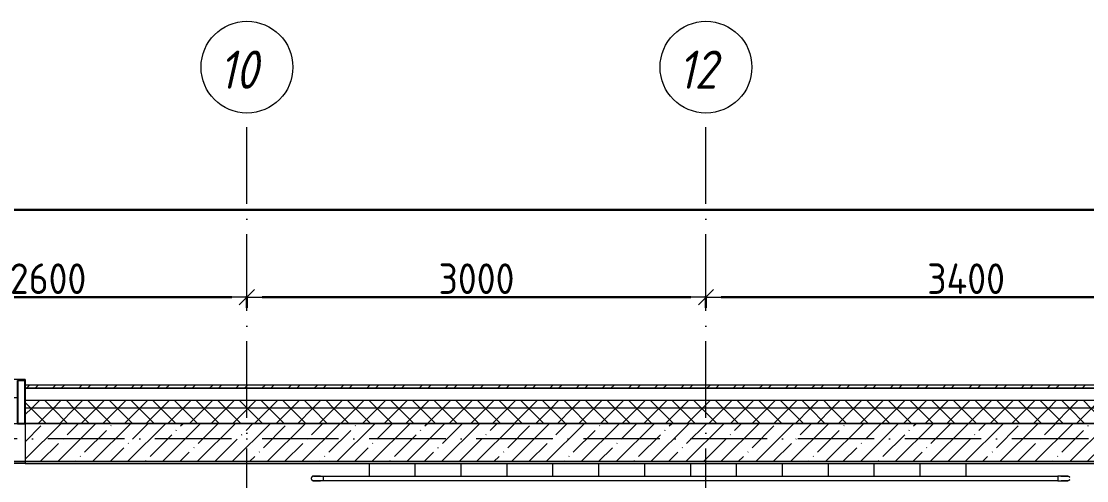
# Model space of a CAD drawing. Header units: millimetres. Extents: x -12989 to 629078, y -109036 to 555275.
# Drawn here: x 7855 to 14818, y -57040 to -54035 of the extents above; entities that cross this region are included whole.
import ezdxf

# ---------------------------------------------------------------- set-up
doc = ezdxf.new("R2010")
doc.units = ezdxf.units.MM
doc.linetypes.add('50_200_ШТРИХ_1Т_ш5_п1_п1_', pattern=[700, 500, -100, 0, -100])
doc.linetypes.add('Штрих короткий', pattern=[300, 150, -150])
for name, color, linetype, lineweight in [('4 -стяжа', 7, 'Continuous', 30), ('Импосты витража-1', 7, 'Continuous', 25), ('Контуры', 7, 'Continuous', 9), ('Линии подступенков', 7, 'Continuous', 9), ('Линии свеса', 7, 'Continuous', 9), ('Общие ребра', 7, 'Continuous', 9), ('Ограждение', 7, 'Continuous', 9), ('Окна', 7, 'Continuous', 9), ('Оси', 7, 'Continuous', 9), ('Оси-1', 7, 'Continuous', 20), ('Оси-2', 7, '50_200_ШТРИХ_1Т_ш5_п1_п1_', 9), ('Перемычка-1', 7, 'Штрих короткий', 9), ('Размеры', 7, 'Continuous', 15), ('Стены', 7, 'Continuous', 9), ('Стены-1', 7, 'Continuous', 13), ('Штриховка разреза-1', 7, 'Continuous', 9)]:
    doc.layers.add(name, color=color, linetype=linetype, lineweight=lineweight)
doc.layers.get('4 -стяжа').off()
doc.styles.add('ISOCPEUR_I_1', font='isocpeui.ttf', dxfattribs={"width": 0.85, "height": 2.5})
doc.styles.add('СПДС', font='isocpeur.ttf', dxfattribs={"width": 0.9})
doc.dimstyles.new('Размера А3', dxfattribs={"dimtxt": 200, "dimasz": 100, "dimexe": 70, "dimexo": 100, "dimgap": 20, "dimtad": 1, "dimdec": 0, "dimrnd": 10, "dimzin": 0, "dimdsep": 46, "dimtxsty": 'СПДС', "dimblk": 'ARROWHEAD_6', "dimcen": 1, "dimclrd": 256, "dimclre": 256, "dimclrt": 256, "dimazin": 0, "dimtfac": 1, "dimtdec": 0, "dimtmove": 2, "dimatfit": 3, "dimfxl": 1, "dimtolj": 1, "dimtzin": 0, "dimarcsym": 0})
pattern_1 = [(45, (0, 0), (-70.71068, 70.71068), []), (135, (0, 0), (-70.71068, -70.71068), [])]

# ---------------------------------------------------------------- blocks, each defined once
blk = doc.blocks.new('Ось сетки - Круг_Ø6_00__ISO-2_5_0_9K_-16731441-АИ2_02_План отделки стен 2-го этажа _Часть 2_')
at = {"layer": 'Оси-1'}
blk.add_circle((0, 0), 3, dxfattribs=at)
blk = doc.blocks.new('ARROWHEAD_6')
at = {"color": 0, "linetype": 'Continuous'}
for p, q in [((0, 0), (-1, 0)), ((-0.5, -0.5), (0.5, 0.5))]:
    blk.add_line(p, q, dxfattribs=at)
blk = doc.blocks.new('*D669')
at = {"layer": 'Defpoints', "color": 0, "transparency": 16777216}
for p in [(6729.9, -55732.8), (9329.9, -55732.8), (9329.9, -55838.9)]:
    blk.add_point(p, dxfattribs=at)
at = {"layer": 'Размеры', "lineweight": -2, "transparency": 16777216}
for p, q in [((6729.9, -55832.8), (6729.9, -55908.9)), ((6829.9, -55838.9), (9229.9, -55838.9)), ((9329.9, -55832.8), (9329.9, -55908.9))]:
    blk.add_line(p, q, dxfattribs=at)
at = {"layer": 'Размеры', "lineweight": -2, "transparency": 16777216, "xscale": 100, "yscale": 100, "zscale": 100, "rotation": 180}
blk.add_blockref('ARROWHEAD_6', (6729.9, -55838.9), dxfattribs=at)
at = {"layer": 'Размеры', "lineweight": -2, "transparency": 16777216, "xscale": 100, "yscale": 100, "zscale": 100}
blk.add_blockref('ARROWHEAD_6', (9329.9, -55838.9), dxfattribs=at)
at = {"layer": 'Размеры', "transparency": 16777216, "insert": (8029.9, -55718.9), "char_height": 200, "width": 2.488, "attachment_point": 5, "style": 'СПДС'}
blk.add_mtext('\\A1;2600', dxfattribs=at)
blk = doc.blocks.new('*D670')
at = {"layer": 'Defpoints', "color": 0, "transparency": 16777216}
for p in [(9329.9, -55732.8), (12329.9, -55732.8), (12329.9, -55838.9)]:
    blk.add_point(p, dxfattribs=at)
at = {"layer": 'Размеры', "lineweight": -2, "transparency": 16777216}
for p, q in [((9329.9, -55832.8), (9329.9, -55908.9)), ((9429.9, -55838.9), (12229.9, -55838.9)), ((12329.9, -55832.8), (12329.9, -55908.9))]:
    blk.add_line(p, q, dxfattribs=at)
at = {"layer": 'Размеры', "lineweight": -2, "transparency": 16777216, "xscale": 100, "yscale": 100, "zscale": 100, "rotation": 180}
blk.add_blockref('ARROWHEAD_6', (9329.9, -55838.9), dxfattribs=at)
at = {"layer": 'Размеры', "lineweight": -2, "transparency": 16777216, "xscale": 100, "yscale": 100, "zscale": 100}
blk.add_blockref('ARROWHEAD_6', (12329.9, -55838.9), dxfattribs=at)
at = {"layer": 'Размеры', "transparency": 16777216, "insert": (10829.9, -55718.9), "char_height": 200, "width": 2.488, "attachment_point": 5, "style": 'СПДС'}
blk.add_mtext('\\A1;3000', dxfattribs=at)
blk = doc.blocks.new('*D671')
at = {"layer": 'Defpoints', "color": 0, "transparency": 16777216}
for p in [(12329.9, -55732.8), (15729.9, -55732.8), (15729.9, -55838.9)]:
    blk.add_point(p, dxfattribs=at)
at = {"layer": 'Размеры', "lineweight": -2, "transparency": 16777216}
for p, q in [((12329.9, -55832.8), (12329.9, -55908.9)), ((12429.9, -55838.9), (15629.9, -55838.9)), ((15729.9, -55832.8), (15729.9, -55908.9))]:
    blk.add_line(p, q, dxfattribs=at)
at = {"layer": 'Размеры', "lineweight": -2, "transparency": 16777216, "xscale": 100, "yscale": 100, "zscale": 100, "rotation": 180}
blk.add_blockref('ARROWHEAD_6', (12329.9, -55838.9), dxfattribs=at)
at = {"layer": 'Размеры', "lineweight": -2, "transparency": 16777216, "xscale": 100, "yscale": 100, "zscale": 100}
blk.add_blockref('ARROWHEAD_6', (15729.9, -55838.9), dxfattribs=at)
at = {"layer": 'Размеры', "transparency": 16777216, "insert": (14029.9, -55718.9), "char_height": 200, "width": 2.564, "attachment_point": 5, "style": 'СПДС'}
blk.add_mtext('\\A1;3400', dxfattribs=at)
blk = doc.blocks.new('*D672')
at = {"layer": 'Defpoints', "color": 0, "transparency": 16777216}
for p in [(-10070.1, -55163.3), (15729.9, -55163.3), (15729.9, -55269.3)]:
    blk.add_point(p, dxfattribs=at)
at = {"layer": 'Размеры', "lineweight": -2, "transparency": 16777216}
for p, q in [((-10070.1, -55263.3), (-10070.1, -55339.3)), ((-9970.1, -55269.3), (15629.9, -55269.3)), ((15729.9, -55263.3), (15729.9, -55339.3))]:
    blk.add_line(p, q, dxfattribs=at)
at = {"layer": 'Размеры', "lineweight": -2, "transparency": 16777216, "xscale": 100, "yscale": 100, "zscale": 100, "rotation": 180}
blk.add_blockref('ARROWHEAD_6', (-10070.1, -55269.3), dxfattribs=at)
at = {"layer": 'Размеры', "lineweight": -2, "transparency": 16777216, "xscale": 100, "yscale": 100, "zscale": 100}
blk.add_blockref('ARROWHEAD_6', (15729.9, -55269.3), dxfattribs=at)
at = {"layer": 'Размеры', "transparency": 16777216, "insert": (2829.9, -55149.3), "char_height": 200, "width": 3.111, "attachment_point": 5, "style": 'СПДС'}
blk.add_mtext('\\A1;25800', dxfattribs=at)
blk = doc.blocks.new('Прямоугольный импост - Откос НВФ_50х280 мм-V153-АИ2_02_План отделки стен 2-го этажа _Часть 2_')
at = {"layer": 'Импосты витража-1'}
for p, q in [((0, 130), (-50, 130)), ((-50, 130), (-50, -150)), ((0, -150), (0, 130)), ((-50, -150), (0, -150))]:
    blk.add_line(p, q, dxfattribs=at)
blk = doc.blocks.new('Проем_Дверь_Прямоугольный - 1000х2700h_витражные проемы-25729181-АИ2_02_План отделки стен 2-го этажа _Часть 2_')
at = {"layer": 'Перемычка-1'}
for p, q in [((500, 125), (-500, 125)), ((500, -125), (-500, -125))]:
    blk.add_line(p, q, dxfattribs=at)
blk = doc.blocks.new('Отлив_СКБ - Отлив витража_120_НВФ-31885289-АИ2_02_План отделки стен 2-го этажа _Часть 2_')
at = {"layer": 'Окна'}
for p, q in [((0, 113), (0, 120)), ((1000, 120), (0, 120)), ((1000, 120), (1000, 113)), ((50, 2), (950, 2))]:
    blk.add_line(p, q, dxfattribs=at)
blk = doc.blocks.new('О_Общий_Элемент поручня_Площадочный_Двухуровневый_С подрезкой_ГОСТ 8732-78 - О_Общий_Элемент поручня_Площадочный_Двухуровневый_С подрезкой_ГОСТ 8732-78-31370358-АИ2_02_План отделки стен 2-го этажа _Часть 2_')
at = {"layer": 'Ограждение'}
for p, q in [((20, 40), (0, 40)), ((0, 10), (20, 10))]:
    blk.add_line(p, q, dxfattribs=at)
at = {"layer": 'Ограждение', "flags": 128}
for points in [[(20, 40), (21.8, 40), (23.6, 40), (25.4, 40), (27.2, 40), (28.9, 40), (30.7, 40), (32.4, 40), (34.2, 40), (35.9, 40), (37.5, 40), (39.2, 40), (40.8, 40), (42.4, 40), (43.9, 40), (45.4, 40), (46.9, 40), (48.3, 40), (49.7, 40), (51, 40), (52.3, 40), (53.5, 40), (54.7, 40), (55.8, 40), (56.9, 40), (57.9, 40), (58.8, 40), (59.7, 40), (60.5, 40), (61.3, 40), (61.9, 40), (62.6, 40), (63.1, 40), (63.6, 40), (64, 40), (64.3, 40), (64.6, 40), (64.8, 40), (64.9, 40), (65, 40), (65, 40)], [(65, 40), (65, 40), (64.9, 40), (64.7, 40), (64.4, 40), (64.1, 40), (63.7, 40), (63.2, 40), (62.7, 40), (62.1, 40), (61.4, 40), (60.7, 40), (59.9, 40), (59.1, 40), (58.1, 40), (57.1, 40), (56.1, 40), (55, 40), (53.8, 40), (52.6, 40), (51.4, 40), (50, 40), (48.7, 40), (47.3, 40), (45.8, 40), (44.3, 40), (42.8, 40), (41.2, 40), (39.6, 40), (38, 40), (36.3, 40), (34.6, 40), (32.9, 40), (31.2, 40), (29.4, 40), (27.6, 40), (25.9, 40), (24.1, 40), (22.3, 40), (20.5, 40), (20, 40)], [(20, 10), (21.8, 10), (23.6, 10), (25.4, 10), (27.2, 10), (28.9, 10), (30.7, 10), (32.4, 10), (34.2, 10), (35.9, 10), (37.5, 10), (39.2, 10), (40.8, 10), (42.4, 10), (43.9, 10), (45.4, 10), (46.9, 10), (48.3, 10), (49.7, 10), (51, 10), (52.3, 10), (53.5, 10), (54.7, 10), (55.8, 10), (56.9, 10), (57.9, 10), (58.8, 10), (59.7, 10), (60.5, 10), (61.3, 10), (61.9, 10), (62.6, 10), (63.1, 10), (63.6, 10), (64, 10), (64.3, 10), (64.6, 10), (64.8, 10), (64.9, 10), (65, 10), (65, 10)], [(65, 10), (65, 10), (64.9, 10), (64.7, 10), (64.4, 10), (64.1, 10), (63.7, 10), (63.2, 10), (62.7, 10), (62.1, 10), (61.4, 10), (60.7, 10), (59.9, 10), (59.1, 10), (58.1, 10), (57.1, 10), (56.1, 10), (55, 10), (53.8, 10), (52.6, 10), (51.4, 10), (50, 10), (48.7, 10), (47.3, 10), (45.8, 10), (44.3, 10), (42.8, 10), (41.2, 10), (39.6, 10), (38, 10), (36.3, 10), (34.6, 10), (32.9, 10), (31.2, 10), (29.4, 10), (27.6, 10), (25.9, 10), (24.1, 10), (22.3, 10), (20.5, 10)], [(65, 40), (65.6, 40), (66.2, 40), (66.8, 39.9), (67.4, 39.8), (68, 39.7), (68.6, 39.6), (69.1, 39.4), (69.7, 39.2), (70.3, 39), (70.8, 38.8), (71.4, 38.6), (71.9, 38.3), (72.5, 38), (73, 37.7), (73.5, 37.4), (74, 37), (74.4, 36.7), (74.9, 36.3)], [(77.4, 16.5), (77, 16), (76.7, 15.6), (76.3, 15.1), (75.9, 14.7), (75.5, 14.2), (75, 13.8), (74.6, 13.4), (74.1, 13.1), (73.6, 12.7), (73.1, 12.4), (72.6, 12.1), (72.1, 11.8), (71.5, 11.5), (71, 11.2), (70.4, 11), (69.9, 10.8), (69.3, 10.6), (68.7, 10.5), (68.1, 10.3), (67.5, 10.2), (67, 10.1), (66.4, 10.1), (65.8, 10), (65.2, 10), (65, 10)], [(76.2, 35), (76.6, 34.6), (76.9, 34.1), (77.3, 33.6)]]:
    blk.add_lwpolyline(points, dxfattribs=at)
blk = doc.blocks.new('О_Общий_Элемент поручня_Площадочный_Двухуровневый_С подрезкой_ГОСТ 8732-78 - О_Общий_Элемент поручня_Площадочный_Двухуровневый_С подрезкой_ГОСТ 8732-78-V252-АИ2_02_План отделки стен 2-го этажа _Часть 2_')
at = {"layer": 'Ограждение'}
for p, q in [((0, -10), (20, -10)), ((20, -40), (0, -40))]:
    blk.add_line(p, q, dxfattribs=at)
at = {"layer": 'Ограждение', "flags": 128}
for points in [[(20, -10), (21.8, -10), (23.6, -10), (25.4, -10), (27.2, -10), (28.9, -10), (30.7, -10), (32.4, -10), (34.2, -10), (35.9, -10), (37.5, -10), (39.2, -10), (40.8, -10), (42.4, -10), (43.9, -10), (45.4, -10), (46.9, -10), (48.3, -10), (49.7, -10), (51, -10), (52.3, -10), (53.5, -10), (54.7, -10), (55.8, -10), (56.9, -10), (57.9, -10), (58.8, -10), (59.7, -10), (60.5, -10), (61.3, -10), (61.9, -10), (62.6, -10), (63.1, -10), (63.6, -10), (64, -10), (64.3, -10), (64.6, -10), (64.8, -10), (64.9, -10), (65, -10), (65, -10)], [(65, -10), (65, -10), (64.9, -10), (64.7, -10), (64.4, -10), (64.1, -10), (63.7, -10), (63.2, -10), (62.7, -10), (62.1, -10), (61.4, -10), (60.7, -10), (59.9, -10), (59.1, -10), (58.1, -10), (57.1, -10), (56.1, -10), (55, -10), (53.8, -10), (52.6, -10), (51.4, -10), (50, -10), (48.7, -10), (47.3, -10), (45.8, -10), (44.3, -10), (42.8, -10), (41.2, -10), (39.6, -10), (38, -10), (36.3, -10), (34.6, -10), (32.9, -10), (31.2, -10), (29.4, -10), (27.6, -10), (25.9, -10), (24.1, -10), (22.3, -10), (20.5, -10), (20, -10)], [(47.3, -40), (45.8, -40), (44.3, -40), (42.8, -40), (41.2, -40), (39.6, -40), (38, -40), (36.3, -40), (34.6, -40), (32.9, -40), (31.2, -40), (29.4, -40), (27.6, -40), (25.9, -40), (24.1, -40), (22.3, -40), (20.5, -40), (20, -40)], [(20, -40), (21.8, -40), (23.6, -40), (25.4, -40), (27.2, -40), (28.9, -40), (30.7, -40), (32.4, -40), (34.2, -40), (35.9, -40), (37.5, -40), (39.2, -40), (40.8, -40), (42.4, -40), (43.9, -40), (45.4, -40), (46.9, -40), (48.3, -40), (49.7, -40), (51, -40), (52.3, -40), (53.5, -40), (54.7, -40), (55.8, -40), (56.9, -40), (57.9, -40), (58.8, -40), (59.7, -40), (60.5, -40), (61.3, -40), (61.9, -40), (62.6, -40), (63.1, -40), (63.6, -40), (64, -40), (64.3, -40), (64.6, -40), (64.8, -40), (64.9, -40), (65, -40), (65, -40)], [(65, -40), (65, -40), (64.9, -40), (64.7, -40), (64.4, -40), (64.1, -40), (63.7, -40), (63.2, -40), (62.7, -40), (62.1, -40), (61.4, -40), (60.7, -40), (59.9, -40), (59.1, -40), (58.1, -40), (57.1, -40), (56.1, -40), (55, -40), (53.8, -40), (52.6, -40), (51.4, -40), (50, -40), (48.7, -40)], [(80, -25), (80, -24.4), (80, -23.8), (79.9, -23.2), (79.8, -22.6), (79.7, -22), (79.6, -21.4), (79.4, -20.9), (79.2, -20.3), (79, -19.7), (78.8, -19.2), (78.6, -18.6), (78.3, -18.1), (78, -17.5), (77.7, -17), (77.4, -16.5), (77, -16), (76.7, -15.6), (76.3, -15.1), (75.9, -14.7), (75.5, -14.2), (75, -13.8), (74.6, -13.4), (74.1, -13.1), (73.6, -12.7), (73.1, -12.4), (72.6, -12.1), (72.1, -11.8), (71.5, -11.5), (71, -11.2), (70.4, -11), (69.9, -10.8), (69.3, -10.6), (68.7, -10.5), (68.1, -10.3), (67.5, -10.2), (67, -10.1), (66.4, -10.1), (65.8, -10), (65.2, -10), (65, -10)], [(65, -40), (65.6, -40), (66.2, -40), (66.8, -39.9), (67.4, -39.8), (68, -39.7), (68.6, -39.6), (69.1, -39.4), (69.7, -39.2), (70.3, -39), (70.8, -38.8), (71.4, -38.6), (71.9, -38.3), (72.5, -38), (73, -37.7), (73.5, -37.4), (74, -37), (74.4, -36.7), (74.9, -36.3), (75.3, -35.9), (75.8, -35.5), (76.2, -35), (76.6, -34.6), (76.9, -34.1), (77.3, -33.6), (77.6, -33.1), (77.9, -32.6), (78.2, -32.1), (78.5, -31.5), (78.8, -31), (79, -30.4), (79.2, -29.9), (79.4, -29.3), (79.5, -28.7), (79.7, -28.1), (79.8, -27.5), (79.9, -27), (79.9, -26.4), (80, -25.8), (80, -25.2), (80, -25)]]:
    blk.add_lwpolyline(points, dxfattribs=at)
blk = doc.blocks.new('О_Элемент поручня_Пристенный_Труба_ГОСТ 8732-78 - О_Элемент поручня_Пристенный_Труба_ГОСТ 8732-78-32488292-АИ2_02_План отделки стен 2-го этажа _Часть 2_')
at = {"layer": 'Ограждение'}
for p, q in [((-4500, -15), (-4500, 0)), ((-4500, 0), (300, 0)), ((300, 0), (300, -30)), ((-4500, -30), (-4500, -16.1)), ((300, -30), (-4500, -30))]:
    blk.add_line(p, q, dxfattribs=at)
blk = doc.blocks.new('0125-Р-ОО-Ш2-АР-о_23_10_2024_rvt-1-АИ2_02_План отделки стен 2-го этажа _Часть 2_')
at = {"layer": 'Штриховка разреза-1'}
h = blk.add_hatch(dxfattribs=at)
h.set_pattern_fill('FP_80', color=256, style=0, pattern_type=2)
h.set_pattern_definition([(45, (0, 0), (-85.53659, 85.53659), []), (45, (57.02, 0), (-85.53659, 85.53659), [])])
h.paths.add_polyline_path([(26130, 49780), (26130, 49800), (17950, 49800), (17950, 49780), (23915, 49780)], flags=0)
h.paths.add_polyline_path([(16950, 49780), (16950, 49800), (15750, 49800), (15750, 49780), (16459.1, 49780)], flags=0)
h.paths.add_polyline_path([(7950, 49780), (7950, 49800), (-330, 49800), (-330, 49780), (7139.2, 49780)], flags=0)
h = blk.add_hatch(dxfattribs=at)
h.set_pattern_fill('FP_81', color=256, style=0, pattern_type=2)
h.set_pattern_definition(pattern_1)
h.paths.add_polyline_path([(26000, 49650), (26050, 49650), (26050, 49700), (17950, 49700), (17950, 49650), (23915, 49650)], flags=0)
h.paths.add_polyline_path([(16950, 49650), (16950, 49700), (15750, 49700), (15750, 49650), (16459.1, 49650)], flags=0)
h.paths.add_polyline_path([(7950, 49650), (7950, 49700), (-200, 49700), (-200, 49650), (7139.2, 49650)], flags=0)
h = blk.add_hatch(dxfattribs=at)
h.set_pattern_fill('FP_81', color=256, style=0, pattern_type=2)
h.set_pattern_definition(pattern_1)
h.paths.add_polyline_path([(25900, 49550), (26000, 49550), (26000, 49650), (17950, 49650), (17950, 49550), (23915, 49550)], flags=0)
h.paths.add_polyline_path([(16950, 49550), (16950, 49650), (15750, 49650), (15750, 49556), (15825, 49556), (15825, 49550), (16459.1, 49550)], flags=0)
h.paths.add_polyline_path([(7950, 49550), (7950, 49650), (-100, 49650), (-100, 49550), (7450, 49550)], flags=0)
h = blk.add_hatch(dxfattribs=at)
h.set_pattern_fill('FP_1', color=256, style=0, pattern_type=2)
h.set_pattern_definition([(45, (0, 0), (-114.04925, 114.04925), []), (45, (114.05, 0), (-114.04925, 114.04925), [201.612, -40.322, 3.353, -36.97])])
h.paths.add_polyline_path([(25900, 49300), (25900, 49550), (17950, 49550), (17950, 49300), (25779, 49300)], flags=0)
at = {"layer": 'Контуры'}
for p, q in [((20200, 49205), (20200, 49288)), ((24100, 49205), (24100, 49288))]:
    blk.add_line(p, q, dxfattribs=at)
at = {"layer": 'Линии подступенков'}
for p, q in [((20500, 49205), (20500, 49288)), ((20800, 49205), (20800, 49288)), ((21100, 49205), (21100, 49288)), ((21400, 49205), (21400, 49288)), ((21700, 49205), (21700, 49288)), ((22000, 49205), (22000, 49288)), ((22300, 49205), (22300, 49288)), ((22600, 49205), (22600, 49288)), ((22900, 49205), (22900, 49288)), ((23200, 49205), (23200, 49288)), ((23500, 49205), (23500, 49288)), ((23800, 49205), (23800, 49288)), ((24100, 49205), (24100, 49288))]:
    blk.add_line(p, q, dxfattribs=at)
at = {"layer": 'Линии свеса'}
for p, q in [((20500, 49205), (20500, 49288)), ((20800, 49205), (20800, 49288)), ((21100, 49205), (21100, 49288)), ((21400, 49205), (21400, 49288)), ((21700, 49205), (21700, 49288)), ((22000, 49205), (22000, 49288)), ((22300, 49205), (22300, 49288)), ((22600, 49205), (22600, 49288)), ((22900, 49205), (22900, 49288)), ((23200, 49205), (23200, 49288)), ((23500, 49205), (23500, 49288)), ((23800, 49205), (23800, 49288))]:
    blk.add_line(p, q, dxfattribs=at)
at = {"layer": 'Общие ребра'}
for p, q in [((26050, 49700), (17950, 49700)), ((26000, 49650), (17950, 49650))]:
    blk.add_line(p, q, dxfattribs=at)
at = {"layer": 'Стены'}
blk.add_line((17950, 49300), (16962, 49300), dxfattribs=at)
at = {"layer": 'Стены-1'}
for p, q in [((26130, 49800), (17950, 49800)), ((17950, 49800), (17950, 49780)), ((26130, 49780), (17950, 49780)), ((17950, 49780), (17950, 49550)), ((17950, 49780), (26130, 49780)), ((17950, 49550), (25900, 49550)), ((25900, 49550), (17950, 49550)), ((17950, 49550), (17950, 49300)), ((17950, 49300), (25650, 49300))]:
    blk.add_line(p, q, dxfattribs=at)
for name, p in [('Отлив_СКБ - Отлив витража_120_НВФ-31885289-АИ2_02_План отделки стен 2-го этажа _Часть 2_', (16950, 49717)), ('Прямоугольный импост - Откос НВФ_50х280 мм-V153-АИ2_02_План отделки стен 2-го этажа _Часть 2_', (17950, 49700)), ('О_Элемент поручня_Пристенный_Труба_ГОСТ 8732-78 - О_Элемент поручня_Пристенный_Труба_ГОСТ 8732-78-32488292-АИ2_02_План отделки стен 2-го этажа _Часть 2_', (24400, 49205)), ('О_Общий_Элемент поручня_Площадочный_Двухуровневый_С подрезкой_ГОСТ 8732-78 - О_Общий_Элемент поручня_Площадочный_Двухуровневый_С подрезкой_ГОСТ 8732-78-31370358-АИ2_02_План отделки стен 2-го этажа _Часть 2_', (24700, 49165))]:
    blk.add_blockref(name, p)
at = {"rotation": 180}
for name, p in [('Проем_Дверь_Прямоугольный - 1000х2700h_витражные проемы-25729181-АИ2_02_План отделки стен 2-го этажа _Часть 2_', (17450, 49425)), ('О_Общий_Элемент поручня_Площадочный_Двухуровневый_С подрезкой_ГОСТ 8732-78 - О_Общий_Элемент поручня_Площадочный_Двухуровневый_С подрезкой_ГОСТ 8732-78-V252-АИ2_02_План отделки стен 2-го этажа _Часть 2_', (19900, 49165))]:
    blk.add_blockref(name, p, dxfattribs=at)
blk = doc.blocks.new('2ч2эт')
at = {"layer": 'Стены'}
for p, q in [((6891.9, -56915.3), (7879.9, -56915.3)), ((7879.9, -56927.3), (6891.9, -56927.3))]:
    blk.add_line(p, q, dxfattribs=at)
at = {"layer": 'Стены-1'}
for p, q in [((15567.9, -56915.3), (7879.9, -56915.3)), ((7879.9, -56915.3), (7879.9, -56927.3)), ((7879.9, -56927.3), (15567.9, -56927.3))]:
    blk.add_line(p, q, dxfattribs=at)
blk.add_blockref('0125-Р-ОО-Ш2-АР-о_23_10_2024_rvt-1-АИ2_02_План отделки стен 2-го этажа _Часть 2_', (-10070.1, -106215.3))
blk = doc.blocks.new('ось2эт')
at = {"layer": 'Оси-2'}
for p, q in [((9329.9, -108435.9), (9329.9, -54635.1)), ((12329.9, -108435.9), (12329.9, -54635.1)), ((18329.9, -56765.3), (-12388.8, -56765.3))]:
    blk.add_line(p, q, dxfattribs=at)
at = {"layer": 'Оси-1', "xscale": 99.99999999999993, "yscale": 99.99999999999993, "zscale": 99.99999999999993}
for p in [(9329.9, -54335.1), (12329.9, -54335.1)]:
    blk.add_blockref('Ось сетки - Круг_Ø6_00__ISO-2_5_0_9K_-16731441-АИ2_02_План отделки стен 2-го этажа _Часть 2_', p, dxfattribs=at)
at = {"layer": 'Оси', "char_height": 250, "width": 346.329, "attachment_point": 1, "style": 'ISOCPEUR_I_1'}
for s, insert in [('10', (9148.9, -54226.3)), ('12', (12148.9, -54226.3))]:
    blk.add_mtext(s, dxfattribs=dict(at, insert=insert))
at = {"layer": 'Размеры'}
for base, p1, p2, picture, middle in [((15729.9, -55269.3), (-10070.1, -55163.3), (15729.9, -55163.3), '*D672', (2829.9, -55149.3)), ((9329.9, -55838.9), (6729.9, -55732.8), (9329.9, -55732.8), '*D669', (8029.9, -55718.9)), ((12329.9, -55838.9), (9329.9, -55732.8), (12329.9, -55732.8), '*D670', (10829.9, -55718.9)), ((15729.9, -55838.9), (12329.9, -55732.8), (15729.9, -55732.8), '*D671', (14029.9, -55718.9))]:
    dim = blk.add_linear_dim(base=base, p1=p1, p2=p2, dimstyle='Размера А3', dxfattribs=at)
    dim.commit()
    dim.dimension.update_dxf_attribs({"geometry": picture, "text_midpoint": middle})

msp = doc.modelspace()

# ---------------------------------------------------------------- block references
at = {"layer": '4 -стяжа'}
for name in ['ось2эт', '2ч2эт']:
    msp.add_blockref(name, (0, 0), dxfattribs=at)

doc.saveas('drawing.dxf')
